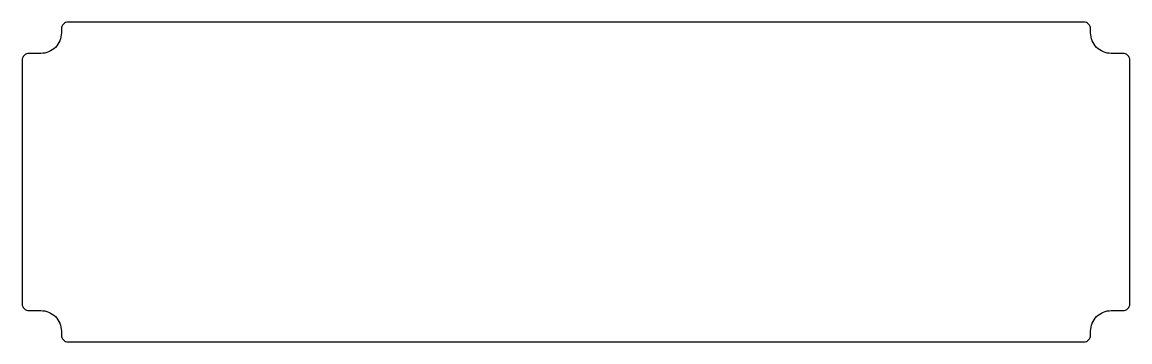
# Model space of a CAD drawing. Extents: x -80 to 80, y 2 to 49.
import ezdxf

# ---------------------------------------------------------------- set-up
doc = ezdxf.new("R2010")
doc.units = 0
doc.layers.get('0').update_dxf_attribs({"linetype": 'continuous'})

msp = doc.modelspace()

# ---------------------------------------------------------------- linework, layer by layer
at = {"color": 7}
msp.add_lwpolyline([(77.75, 6.91), (79.45, 6.91, 0.414214), (80.45, 7.91), (80.45, 43.31, 0.414214), (79.45, 44.31), (77.75, 44.31, -0.414214), (74.75, 47.31), (74.75, 47.86, 0.414214), (73.75, 48.86), (2.75, 48.86), (-2.75, 48.86), (-73.75, 48.86, 0.414214), (-74.75, 47.86), (-74.75, 47.31, -0.414214), (-77.75, 44.31), (-79.45, 44.31, 0.414214), (-80.45, 43.31), (-80.45, 7.91, 0.414214), (-79.45, 6.91), (-77.75, 6.91, -0.414214), (-74.75, 3.91), (-74.75, 3.36, 0.414214), (-73.75, 2.36), (-2.75, 2.36), (2.75, 2.36), (73.75, 2.36, 0.414214), (74.75, 3.36), (74.75, 3.91, -0.414214)], format="xyb", close=True, dxfattribs=at)

doc.saveas('drawing.dxf')
